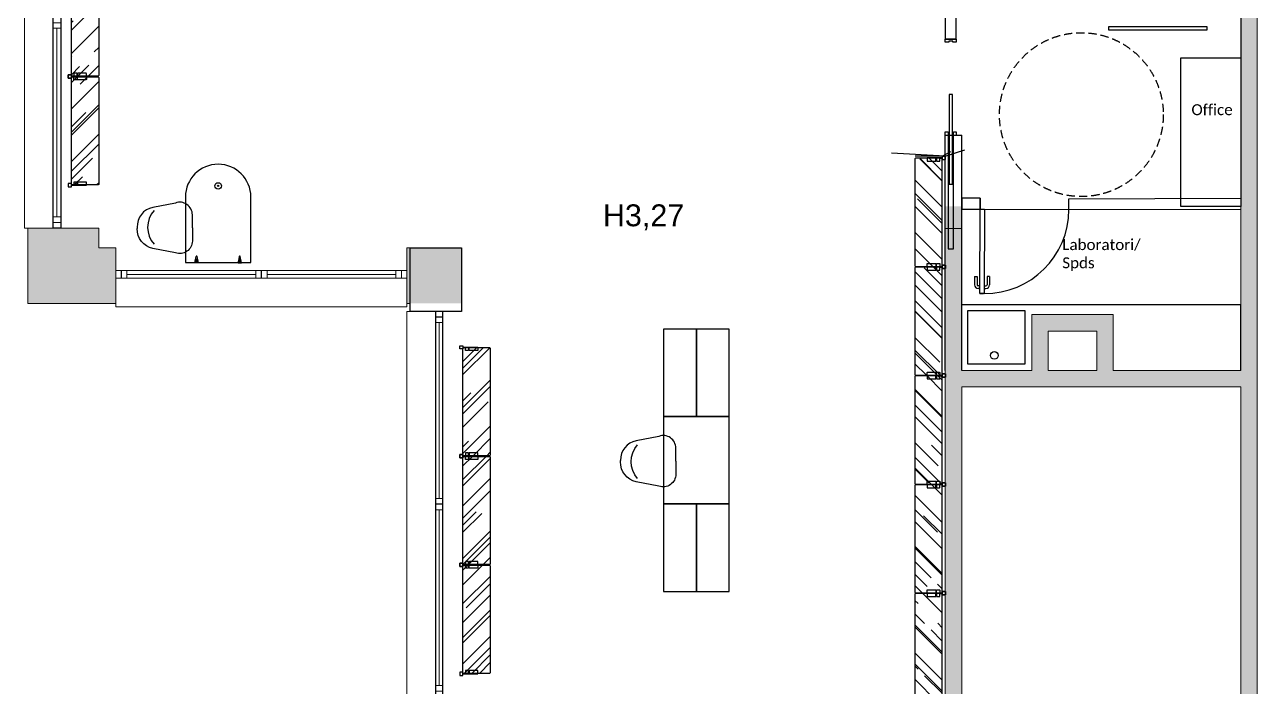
# Model space of a CAD drawing. Header units: metres. Extents: x 11076 to 23011, y 5678 to 28676.
# Drawn here: x 11076 to 22364, y 11864 to 17930 of the extents above; entities that cross this region are included whole.
import ezdxf

# ---------------------------------------------------------------- set-up
doc = ezdxf.new("R2010")
doc.units = ezdxf.units.M
doc.linetypes.add('000-BUILDING-GRID$0$BASE$0$HIDDEN', pattern=[0.375, 0.25, -0.125])
doc.linetypes.add('CONTINUA', pattern=[0])
doc.layers.add('0001 Bloques Estándar concep', color=7, linetype='Continuous', true_color=0x013e84)
for name, color, linetype, lineweight in [('3201_Baixa distribució', 7, 'CONTINUA', 18), ('3202_Baixa útils _ acabats locals', 7, 'CONTINUA', 18), ('_Co TEXTO', 7, 'Continuous', 13)]:
    doc.layers.add(name, color=color, linetype=linetype, lineweight=lineweight)
for name, color, linetype in [('_Co FALSO TECHO', 252, 'Continuous'), ('_Co MUEBLE CONCEP', 5, 'Continuous'), ('_Co MUEBLE NO CONCEP', 181, 'Continuous'), ('_Co MUROS', 1, 'Continuous'), ('_Co PUERTAS', 70, 'Continuous'), ('_Co SOMBREADOS', 8, 'Continuous'), ('_Co TABIQUERIA', 3, 'Continuous')]:
    doc.layers.add(name, color=color, linetype=linetype)
doc.styles.add('ARIAL', font='Arial.ttf')
pattern_1 = [(180.006153, (97495.1654, 7826.077), (-3.1243288, -6.25033553), [0, -6.24999998])]
pattern_2 = [(0.006153, (-97496.844, 7805.137), (3.12567115, -6.24966435), [0, -6.24999998])]

# ---------------------------------------------------------------- blocks, each defined once
blk = doc.blocks.new('silla oficina')
blk.add_line((7, -267), (19, -267))
for points in [[(13, 238), (-107, 238, 0.523089), (-215, 83), (-175, -124, 0.371394), (7, -267, 0.957025)], [(13, 238), (133, 238, -0.523089), (240, 83), (200, -124, -0.371394), (19, -267, -0.957025)]]:
    blk.add_lwpolyline(points, format="xyb")
blk.add_arc((8, 58), 230, 227.6425, 312.3575)
blk = doc.blocks.new('mesa concep')
h = blk.add_hatch()
h.set_pattern_fill('DOTS', color=256, scale=100, angle=180.0062, style=0)
h.set_pattern_definition(pattern_2)
edge = h.paths.add_edge_path()
edge.add_line((-196, -30), (-200, -30))
edge.add_ellipse((-163, 2), major_axis=(-34.5, 34.5), ratio=1, start_angle=47.3504, end_angle=86.0131, ccw=False)
edge.add_line((-212, 0), (-185, 0))
edge.add_ellipse((-233, 2), major_axis=(-34.5, 34.5), ratio=1, start_angle=183.9869, end_angle=222.6496, ccw=False)
edge = h.paths.add_edge_path()
edge.add_line((-185, 0), (-212, 0))
edge.add_ellipse((-163, 2), major_axis=(-34.5, 34.5), ratio=1, start_angle=42.6466, end_angle=47.3504, ccw=False)
edge.add_line((-212, 4), (-185, 4))
edge.add_ellipse((-233, 2), major_axis=(-34.5, 34.5), ratio=1, start_angle=222.6496, end_angle=227.3534, ccw=False)
h = blk.add_hatch()
h.set_pattern_fill('DOTS', color=256, scale=100, angle=0.0062, style=0)
h.set_pattern_definition(pattern_2)
edge = h.paths.add_edge_path()
edge.add_line((-196, -30), (-200, -30))
edge.add_ellipse((-163, 2), major_axis=(34.5, 34.5), ratio=1, start_angle=137.3504, end_angle=176.0131, ccw=False)
edge.add_line((-212, 0), (-185, 0))
edge.add_ellipse((-233, 2), major_axis=(34.5, 34.5), ratio=1, start_angle=273.9869, end_angle=312.6496, ccw=False)
edge = h.paths.add_edge_path()
edge.add_line((-185, 0), (-212, 0))
edge.add_ellipse((-163, 2), major_axis=(34.5, 34.5), ratio=1, start_angle=132.6466, end_angle=137.3504, ccw=False)
edge.add_line((-212, 4), (-185, 4))
edge.add_ellipse((-233, 2), major_axis=(-34.5, 34.5), ratio=1, start_angle=222.6496, end_angle=227.3534, ccw=False)
h = blk.add_hatch()
h.set_pattern_fill('DOTS', color=256, scale=100, angle=180.0062, style=0)
h.set_pattern_definition(pattern_1)
h.paths.add_polyline_path([(196, -30), (200, -30, 0.170317), (212, 0), (185, 0, 0.170317)])
h.paths.add_polyline_path([(185, 0), (212, 0, 0.020527), (212, 4), (185, 4, 0.020527)])
h = blk.add_hatch()
h.set_pattern_fill('DOTS', color=256, scale=100, angle=0.0062, style=0)
h.set_pattern_definition(pattern_1)
edge = h.paths.add_edge_path()
edge.add_line((196, -30), (200, -30))
edge.add_ellipse((163, 2), major_axis=(34.5, 34.5), ratio=1, start_angle=273.9869, end_angle=312.6496)
edge.add_line((212, 0), (185, 0))
edge.add_ellipse((233, 2), major_axis=(34.5, 34.5), ratio=1, start_angle=137.3504, end_angle=176.0131)
edge = h.paths.add_edge_path()
edge.add_line((185, 0), (212, 0))
edge.add_ellipse((163, 2), major_axis=(-34.5, 34.5), ratio=1, start_angle=222.6496, end_angle=227.3534)
edge.add_line((212, 4), (185, 4))
edge.add_ellipse((233, 2), major_axis=(34.5, 34.5), ratio=1, start_angle=132.6466, end_angle=137.3504)
for p, q in [((300, 0), (-300, 0)), ((-213, 4), (-202, -55)), ((-183, 4), (-213, 4)), ((-194, -55), (-183, 4)), ((194, -55), (183, 4)), ((183, 4), (213, 4)), ((213, 4), (202, -55)), ((300, -600), (300, 0)), ((-300, 0), (-300, -600)), ((-200, -30), (-196, -30)), ((200, -30), (196, -30))]:
    blk.add_line(p, q)
for radius in [30, 6]:
    blk.add_circle((0, -701), radius)
for centre, radius, start, end in [((-163, 2), 48.7, 177.6527, 221.0192), ((-233, 2), 48.7, 318.9931, 2.3596), ((233, 2), 48.7, 177.6527, 221.0192), ((163, 2), 48.7, 318.9931, 2.3596), ((-198, -55), 4.5, 190.0255, 349.9868), ((198, -54), 4.5, 190.0255, 349.9868), ((0, -600), 300, 180.0062, 0.0062)]:
    blk.add_arc(centre, radius, start, end)
blk = doc.blocks.new('Visio Poste Visto Ancho 990 Alto 3000mm con 6 est vidrio 30x30 planta')
at = {"layer": '0001 Bloques Estándar concep', "ltscale": 10}
h = blk.add_hatch(dxfattribs=at)
h.set_pattern_fill('AR-RROOF', color=256, scale=10, angle=45, style=0)
h.set_pattern_definition([(45, (0, 54), (215.526, 574.736), [3810, -508, 1270, -254]), (45, (149.07, 382.68), (-418.48, 59.27), [762, -83.82, 1524, -190.5]), (45, (-62.86, 296.47), (813.611, 1054.282), [2032, -355.6, 1016, -254])])
h.paths.add_polyline_path([(23, -280), (1003, -280), (1008, -275), (1008, -35), (1003, -30), (23, -30), (18, -35), (18, -275)])
at = {"layer": '0001 Bloques Estándar concep', "ltscale": 50}
for points in [[(45, -89, 0.414214), (43, -87), (17, -87), (17, -82), (43, -82, 0.414214), (45, -80), (45, -54, 0.414214), (43, -52), (17, -52), (17, -30), (30, -30), (30, 0), (0, 0), (0, -30), (15, -30), (15, -167), (43, -167, 0.414214), (45, -165)], [(981, -89, -0.414214), (983, -87), (1009, -87), (1009, -82), (983, -82, -0.414214), (981, -80), (981, -54, -0.414214), (983, -52), (1009, -52), (1009, -30), (996, -30), (996, 0), (1026, 0), (1026, -30), (1011, -30), (1011, -167), (983, -167, -0.414214), (981, -165)]]:
    blk.add_lwpolyline(points, format="xyb", close=True, dxfattribs=at)
at = {"layer": '0001 Bloques Estándar concep', "ltscale": 10}
blk.add_lwpolyline([(23, -280), (1003, -280), (1008, -275), (1008, -35), (1003, -30), (23, -30), (18, -35), (18, -275)], close=True, dxfattribs=at)
blk = doc.blocks.new('*U146')
at = {"rotation": 270}
blk.add_blockref('Visio Poste Visto Ancho 990 Alto 3000mm con 6 est vidrio 30x30 planta', (336, 802), dxfattribs=at)
blk = doc.blocks.new('*U147')
at = {"layer": '_Co TABIQUERIA', "color": 0, "linetype": 'ByBlock', "lineweight": -2, "transparency": 16777216}
for p in [(0, 3984), (0, 2988), (0, 1992), (0, 996), (0, 0)]:
    blk.add_blockref('*U146', p, dxfattribs=at)
blk = doc.blocks.new('*U150')
at = {"rotation": 270}
blk.add_blockref('Visio Poste Visto Ancho 990 Alto 3000mm con 6 est vidrio 30x30 planta', (336, 802), dxfattribs=at)
blk = doc.blocks.new('*U151')
at = {"layer": '_Co TABIQUERIA', "color": 0, "linetype": 'ByBlock', "lineweight": -2, "transparency": 16777216}
for p in [(0, 1992), (0, 996), (0, 0)]:
    blk.add_blockref('*U150', p, dxfattribs=at)
blk = doc.blocks.new('*U152')
at = {"rotation": 270}
blk.add_blockref('Visio Poste Visto Ancho 990 Alto 3000mm con 6 est vidrio 30x30 planta', (336, 802), dxfattribs=at)
blk = doc.blocks.new('*U153')
at = {"layer": '_Co TABIQUERIA', "color": 0, "linetype": 'ByBlock', "lineweight": -2, "transparency": 16777216}
for p in [(0, 1992), (0, 996), (0, 0)]:
    blk.add_blockref('*U152', p, dxfattribs=at)
blk = doc.blocks.new('*U155')
at = {"layer": '_Co PUERTAS'}
for p, q in [((621, 49), (696, 49)), ((621, 49), (621, 26)), ((621, 26), (696, 26)), ((706, 0), (706, 16)), ((729, 0), (729, 16)), ((4, -40), (4, -7)), ((4, -7), (4, -7)), ((4, -7), (4, -7)), ((621, -66), (696, -66)), ((621, -89), (621, -66)), ((621, -89), (696, -89)), ((706, -40), (706, -56)), ((729, -40), (729, -56)), ((776, -40), (776, -7))]:
    blk.add_line(p, q, dxfattribs=at)
blk.add_lwpolyline([(4, 0), (776, 0), (776, -40), (4, -40)], close=True, dxfattribs=at)
for centre, radius, start, end in [((696, 16), 32.9, 0, 90), ((696, 16), 10, 0, 90), ((696, -56), 10, 270, 0), ((696, -56), 32.9, 270, 0)]:
    blk.add_arc(centre, radius, start, end, dxfattribs=at)
at = {"layer": '_Co SOMBREADOS'}
blk.add_line((4, 0), (4, 772), dxfattribs=at)
blk.add_arc((4, 0), 772, 0, 90, dxfattribs=at)

msp = doc.modelspace()

# ---------------------------------------------------------------- hatches: boundary and pattern name
at = {"layer": '3201_Baixa distribució', "linetype": 'CONTINUA', "lineweight": 15, "transparency": 33554687}
msp.add_hatch(color=256, dxfattribs=at).paths.add_polyline_path([(11756, 15889), (11756, 16069), (11106, 16069), (11106, 15379), (11911, 15379), (11911, 15889)])
at = {"layer": '3201_Baixa distribució', "linetype": 'CONTINUA', "lineweight": 18, "transparency": 33554687}
for points in [[(19507, 11988), (19657, 11988), (19657, 14552), (19507, 14552)], [(19657, 11988), (19507, 11988), (19507, 11547), (19877, 11547), (19877, 11649), (19657, 11649)]]:
    msp.add_hatch(color=256, dxfattribs=at).paths.add_polyline_path(points)
at = {"layer": '_Co MUROS', "linetype": 'CONTINUA', "lineweight": 15, "transparency": 33554687}
h = msp.add_hatch(color=256, dxfattribs=at)
h.paths.add_polyline_path([(11106, 20529), (11106, 19829), (11756, 19829), (11756, 20529)])
h.paths.add_polyline_path([(11106, 16069), (11106, 15889), (11756, 15889), (11756, 16069)])
h.paths.add_polyline_path([(11106, 25884), (11106, 25429), (11576, 25429), (11576, 25683), (11518, 25968)])
for points in [[(22364, 11388), (22364, 20084), (22214, 20084), (22214, 11388)], [(19507, 16266), (19507, 11649), (19657, 11649), (19657, 16266)], [(14607, 15379), (15077, 15379), (15077, 15889), (14607, 15889)], [(21044, 15276), (20299, 15276), (20299, 15126), (21044, 15126)], [(20449, 14766), (20449, 15126), (20299, 15126), (20299, 14766)], [(21043, 14766), (21043, 15126), (20893, 15126), (20893, 14766)], [(22214, 14766), (19657, 14766), (19657, 14616), (22214, 14616)]]:
    msp.add_hatch(color=256, dxfattribs=at).paths.add_polyline_path(points)
h = msp.add_hatch(color=256, dxfattribs=at)
h.paths.add_polyline_path([(11106, 15379), (11911, 15379), (11911, 15889), (11106, 15889)])
h.paths.add_polyline_path([(14577, 15889), (14577, 15379), (14607, 15379), (14607, 15889)])

# ---------------------------------------------------------------- linework, layer by layer
at = {"layer": '3201_Baixa distribució', "linetype": 'CONTINUA', "lineweight": 18, "transparency": 33554687}
for p, q in [((11371, 17898), (11371, 16170)), ((19507, 16266), (19507, 11649)), ((22214, 16316), (22214, 14766)), ((11106, 16069), (11336, 16069)), ((11106, 16069), (11106, 15889)), ((11336, 16069), (11406, 16069)), ((11406, 16069), (11756, 16069)), ((11756, 15889), (11756, 16069)), ((19657, 16066), (19507, 16066)), ((19657, 14766), (19657, 16116)), ((11106, 15889), (11106, 15379)), ((11911, 15889), (11756, 15889)), ((11911, 15889), (11911, 15679)), ((14577, 15679), (14577, 15889)), ((14607, 15889), (14577, 15889)), ((15077, 15889), (14607, 15889)), ((15077, 15305), (15077, 15889)), ((11911, 15679), (11911, 15609)), ((11911, 15609), (11911, 15379)), ((12012, 15644), (13193, 15644)), ((13296, 15644), (14476, 15644)), ((14577, 15609), (14577, 15679)), ((14577, 15379), (14577, 15609)), ((11106, 15379), (11911, 15379)), ((14577, 15379), (14607, 15379)), ((14607, 15379), (14607, 15305)), ((14837, 15305), (14607, 15305)), ((14907, 15305), (14837, 15305)), ((15077, 15305), (14907, 15305)), ((21044, 15276), (20299, 15276)), ((20299, 15276), (20299, 15126)), ((21044, 15126), (21044, 15276)), ((14872, 15204), (14872, 13593)), ((20299, 15126), (20299, 14766)), ((20449, 14766), (20449, 15126)), ((20449, 15126), (20893, 15126)), ((20893, 15126), (20893, 14766)), ((21043, 14766), (21043, 15126)), ((21043, 15126), (21044, 15126)), ((20299, 14766), (19657, 14766)), ((20893, 14766), (20449, 14766)), ((22214, 14766), (21043, 14766)), ((19657, 11649), (19657, 14616)), ((14872, 13490), (14872, 11880))]:
    msp.add_line(p, q, dxfattribs=at)
for points in [[(11336, 19829), (11076, 19829), (11076, 16069), (11336, 16069), (11336, 19829)], [(11406, 17948), (11336, 17948), (11336, 17898), (11406, 17898), (11406, 17948)], [(11336, 16170), (11406, 16170), (11406, 17898), (11336, 17898), (11336, 16170)], [(11336, 17898), (11336, 16170), (11406, 16170), (11406, 17898), (11336, 17898)], [(11336, 16170), (11336, 16120), (11406, 16120), (11406, 16170), (11336, 16170)], [(11406, 16119), (11406, 16120), (11336, 16120), (11336, 16119), (11406, 16119)], [(11336, 16119), (11336, 16069), (11406, 16069), (11406, 16119), (11336, 16119)], [(11911, 15609), (11961, 15609), (11961, 15679), (11911, 15679), (11911, 15609)], [(11911, 15609), (11911, 15349), (14577, 15349), (14577, 15609), (11911, 15609)], [(11962, 15609), (11962, 15679), (11961, 15679), (11961, 15609), (11962, 15609)], [(11962, 15679), (11962, 15609), (12012, 15609), (12012, 15679), (11962, 15679)], [(13193, 15609), (13193, 15679), (12012, 15679), (12012, 15609), (13193, 15609)], [(12012, 15609), (13193, 15609), (13193, 15679), (12012, 15679), (12012, 15609)], [(13193, 15609), (13243, 15609), (13243, 15679), (13193, 15679), (13193, 15609)], [(13246, 15609), (13246, 15679), (13243, 15679), (13243, 15609), (13246, 15609)], [(13246, 15679), (13246, 15609), (13296, 15609), (13296, 15679), (13246, 15679)], [(14476, 15609), (14476, 15679), (13296, 15679), (13296, 15609), (14476, 15609)], [(13296, 15609), (14476, 15609), (14476, 15679), (13296, 15679), (13296, 15609)], [(14476, 15609), (14526, 15609), (14526, 15679), (14476, 15679), (14476, 15609)], [(14527, 15679), (14526, 15679), (14526, 15609), (14527, 15609), (14527, 15679)], [(14527, 15609), (14577, 15609), (14577, 15679), (14527, 15679), (14527, 15609)], [(14837, 15305), (14577, 15305), (14577, 11779), (14837, 11779), (14837, 15305)], [(14837, 15305), (14837, 15255), (14907, 15255), (14907, 15305), (14837, 15305)], [(14837, 15254), (14907, 15254), (14907, 15255), (14837, 15255), (14837, 15254)], [(14907, 15254), (14837, 15254), (14837, 15204), (14907, 15204), (14907, 15254)], [(14837, 13593), (14907, 13593), (14907, 15204), (14837, 15204), (14837, 13593)], [(14837, 15204), (14837, 13593), (14907, 13593), (14907, 15204), (14837, 15204)], [(14837, 13593), (14837, 13543), (14907, 13543), (14907, 13593), (14837, 13593)], [(14837, 13540), (14907, 13540), (14907, 13543), (14837, 13543), (14837, 13540)], [(14907, 13540), (14837, 13540), (14837, 13490), (14907, 13490), (14907, 13540)], [(14837, 11880), (14907, 11880), (14907, 13490), (14837, 13490), (14837, 11880)], [(14837, 13490), (14837, 11880), (14907, 11880), (14907, 13490), (14837, 13490)], [(14837, 11880), (14837, 11830), (14907, 11830), (14907, 11880), (14837, 11880)]]:
    msp.add_lwpolyline(points, dxfattribs=at)
at = {"layer": '_Co FALSO TECHO', "linetype": '000-BUILDING-GRID$0$BASE$0$HIDDEN', "ltscale": 300}
msp.add_circle((20753, 17107), 750, dxfattribs=at)
at = {"layer": '_Co MUEBLE CONCEP'}
msp.add_line((22214, 19884), (22214, 16266), dxfattribs=at)
for points in [[(22214, 16266), (21664, 16266), (21664, 17626), (22214, 17626)], [(22214, 14766), (22214, 15366), (19657, 15366)]]:
    msp.add_lwpolyline(points, dxfattribs=at)
for points in [[(20235, 15315), (20235, 14823), (19713, 14823), (19713, 15315)], [(17227, 15143), (16927, 15143), (16927, 14343), (17227, 14343)], [(17527, 15143), (17227, 15143), (17227, 14343), (17527, 14343)], [(17527, 14343), (16927, 14343), (16927, 13543), (17527, 13543)], [(17227, 13543), (16927, 13543), (16927, 12743), (17227, 12743)], [(17527, 13543), (17227, 13543), (17227, 12743), (17527, 12743)]]:
    msp.add_lwpolyline(points, close=True, dxfattribs=at)
msp.add_circle((19956, 14903), 35.1, dxfattribs=at)
at = {"layer": '_Co MUROS', "linetype": 'CONTINUA', "lineweight": 18, "transparency": 33554687}
for p, q in [((22364, 11388), (22364, 20084)), ((19657, 14616), (22214, 14616)), ((22214, 14616), (22214, 11388))]:
    msp.add_line(p, q, dxfattribs=at)
at = {"layer": '_Co MUROS'}
for points in [[(11336, 19829), (11406, 19829), (11406, 16069), (11336, 16069)], [(14607, 15889), (15077, 15889), (15077, 15305), (14607, 15305)], [(14837, 11779), (14907, 11779), (14907, 15305), (14837, 15305)]]:
    msp.add_lwpolyline(points, close=True, dxfattribs=at)
for points in [[(19508, 16919), (19533, 16919)], [(19583, 16919), (19607, 16919)]]:
    msp.add_lwpolyline(points, dxfattribs=at)
at = {"layer": '_Co PUERTAS'}
msp.add_lwpolyline([(21003, 17914), (21903, 17914), (21903, 17879), (21003, 17879)], close=True, dxfattribs=at)
msp.add_lwpolyline([(19572, 17292), (19542, 17292), (19542, 16471), (19572, 16471), (19572, 17292)], dxfattribs=at)
at = {"layer": '_Co TABIQUERIA'}
for p, q in [((19507, 16726), (19013, 16753)), ((19507, 16726), (19232, 16726)), ((19477, 16726), (19558, 16769)), ((19507, 16726), (19685, 16785))]:
    msp.add_line(p, q, dxfattribs=at)
for points in [[(19508, 17799), (19507, 19909)], [(19607, 17799), (19607, 19830)], [(19607, 17799), (19507, 17799)], [(19508, 17799), (19607, 17799), (19607, 17769), (19577, 17769), (19577, 17780), (19538, 17780), (19538, 17769), (19507, 17769), (19507, 17799)], [(19607, 17799), (19508, 17799)], [(19507, 16919), (19507, 16949), (19533, 16949), (19533, 16919)], [(19583, 16919), (19583, 16949), (19607, 16949), (19607, 16919)], [(19507, 14766), (19507, 16919), (19657, 16919)], [(19533, 16919), (19533, 15878), (19583, 15878), (19583, 16919)], [(19657, 14766), (19657, 16919)], [(19827, 16341), (19827, 16241)], [(20639, 16337), (22214, 16341)], [(20639, 16237), (20639, 16337)], [(20639, 16237), (22214, 16241)]]:
    msp.add_lwpolyline(points, dxfattribs=at)
msp.add_lwpolyline([(19827, 16341), (19657, 16341), (19657, 16241), (19827, 16241)], close=True, dxfattribs=at)

# ---------------------------------------------------------------- block references
at = {"layer": '_Co MUEBLE NO CONCEP'}
for name, p, rotation in [('mesa concep', (12848, 15753), 180), ('silla oficina', (12374, 16083), 269.9999999999999)]:
    msp.add_blockref(name, p, dxfattribs=dict(at, rotation=rotation))
at = {"layer": '_Co MUEBLE NO CONCEP', "xscale": -1, "rotation": 270}
msp.add_blockref('silla oficina', (16801, 13922), dxfattribs=at)
at = {"layer": '_Co PUERTAS', "rotation": 269.7200411652328}
msp.add_blockref('*U155', (19867, 16245), dxfattribs=at)
at = {"layer": '_Co TABIQUERIA', "xscale": -1}
for name, p in [('*U153', (11810, 16669)), ('*U151', (15396, 12198))]:
    msp.add_blockref(name, p, dxfattribs=at)
at = {"layer": '_Co TABIQUERIA'}
msp.add_blockref('*U147', (19172, 11939), dxfattribs=at)

# ---------------------------------------------------------------- texts
at = {"layer": '3202_Baixa útils _ acabats locals', "linetype": 'CONTINUA', "lineweight": 18, "transparency": 33554687, "insert": (16371, 16048), "char_height": 200, "width": 1046.61, "attachment_point": 7, "style": 'ARIAL'}
msp.add_mtext('H3,27', dxfattribs=at)
at = {"layer": '_Co TEXTO', "char_height": 100, "attachment_point": 1}
for s, insert in [('{\\fCalibri|b0|i0|c0|p34;Office}', (21761, 17202)), ('{\\fCalibri|b0|i0|c0|p34;Laboratori/\\PSpds}', (20578, 15967))]:
    msp.add_mtext_dynamic_manual_height_columns(s, width=901.2, gutter_width=12.5, heights=[0], dxfattribs=dict(at, insert=insert))

doc.saveas('drawing.dxf')
